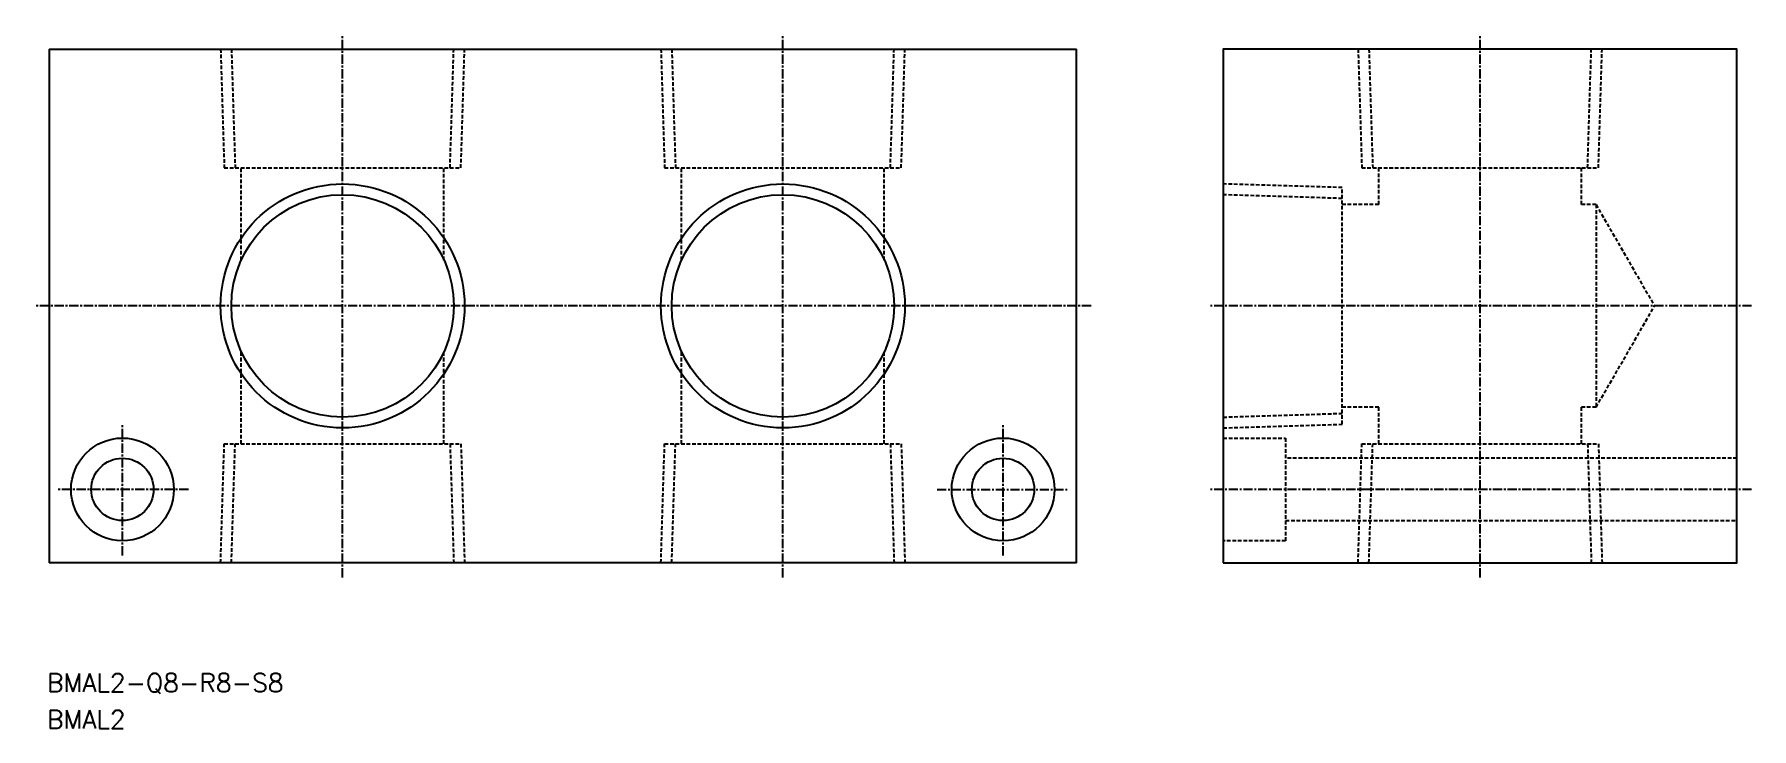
# Model space of a CAD drawing. Extents: x 63 to 297, y 91 to 186.
import ezdxf
from ezdxf.enums import TextEntityAlignment as Align

# ---------------------------------------------------------------- set-up
doc = ezdxf.new("R2010")
doc.units = 0
doc.linetypes.add('CENTER', pattern=[2, 1.25, -0.25, 0.25, -0.25])
doc.linetypes.add('DASHED', pattern=[0.75, 0.5, -0.25])
doc.layers.get('0').update_dxf_attribs({"linetype": 'CONTINUOUS'})
doc.layers.add('CENTER', color=1, linetype='CENTER')
doc.styles.get("Standard").update_dxf_attribs({"font": 'txt.shx', "bigfont": 'extfont.shx'})

msp = doc.modelspace()

# ---------------------------------------------------------------- linework, layer by layer
at = {"color": 7, "linetype": 'CONTINUOUS'}
for p, q in [((65, 183.5), (205, 183.5)), ((65, 183.5), (65, 113.5)), ((205, 113.5), (205, 183.5)), ((205, 113.5), (65, 113.5))]:
    msp.add_line(p, q, dxfattribs=at)
at = {"color": 3, "linetype": 'DASHED'}
for p, q in [((88.38, 183.5), (88.88, 167.3)), ((89.85, 183.5), (90.36, 167.3)), ((119.64, 167.3), (120.15, 183.5)), ((121.12, 167.3), (121.62, 183.5)), ((148.38, 183.5), (148.88, 167.3)), ((149.85, 183.5), (150.36, 167.3)), ((179.64, 167.3), (180.15, 183.5)), ((181.12, 167.3), (181.62, 183.5)), ((243.38, 183.5), (243.88, 167.3)), ((244.85, 183.5), (245.36, 167.3)), ((274.64, 167.3), (275.15, 183.5)), ((276.12, 167.3), (276.62, 183.5)), ((88.88, 167.3), (121.12, 167.3)), ((91.2, 154.74), (91.2, 167.3)), ((118.8, 154.74), (118.8, 167.3)), ((148.88, 167.3), (181.12, 167.3)), ((151.2, 154.74), (151.2, 167.3)), ((178.8, 154.74), (178.8, 167.3)), ((243.88, 167.3), (276.12, 167.3)), ((246.2, 162.3), (246.2, 167.3)), ((273.8, 162.3), (273.8, 167.3)), ((241.2, 164.62), (225, 165.12)), ((241.2, 132.38), (241.2, 164.62)), ((241.2, 163.14), (225, 163.65)), ((246.2, 162.3), (241.2, 162.3)), ((275.8, 162.3), (273.8, 162.3)), ((275.8, 162.3), (283.77, 148.5)), ((275.8, 162.3), (275.8, 134.7)), ((275.8, 134.7), (283.77, 148.5)), ((91.2, 129.7), (91.2, 142.26)), ((118.8, 129.7), (118.8, 142.26)), ((151.2, 129.7), (151.2, 142.26)), ((178.8, 129.7), (178.8, 142.26)), ((225, 133.35), (241.2, 133.86)), ((246.2, 134.7), (241.2, 134.7)), ((246.2, 129.7), (246.2, 134.7)), ((273.8, 129.7), (273.8, 134.7)), ((275.8, 134.7), (273.8, 134.7)), ((225, 131.88), (241.2, 132.38)), ((88.38, 113.5), (88.88, 129.7)), ((88.88, 129.7), (121.12, 129.7)), ((89.85, 113.5), (90.36, 129.7)), ((119.64, 129.7), (120.15, 113.5)), ((121.12, 129.7), (121.62, 113.5)), ((148.38, 113.5), (148.88, 129.7)), ((148.88, 129.7), (181.12, 129.7)), ((149.85, 113.5), (150.36, 129.7)), ((179.64, 129.7), (180.15, 113.5)), ((181.12, 129.7), (181.62, 113.5)), ((225, 130.49), (233.5, 130.49)), ((233.5, 130.49), (233.5, 116.5)), ((243.38, 113.5), (243.88, 129.7)), ((243.88, 129.7), (276.12, 129.7)), ((244.85, 113.5), (245.36, 129.7)), ((274.64, 129.7), (275.15, 113.5)), ((276.12, 129.7), (276.62, 113.5)), ((295, 127.75), (233.5, 127.75)), ((233.5, 119.25), (295, 119.25)), ((233.5, 116.5), (225, 116.5))]:
    msp.add_line(p, q, dxfattribs=at)
at = {"color": 7, "linetype": 'CONTINUOUS'}
msp.add_lwpolyline([(225, 113.5), (295, 113.5), (295, 183.5), (225, 183.5)], close=True, dxfattribs=at)
at = {"color": 3, "linetype": 'CONTINUOUS'}
for centre in [(105, 148.5), (165, 148.5)]:
    msp.add_circle(centre, 16.62, dxfattribs=at)
at = {"color": 7, "linetype": 'CONTINUOUS'}
for centre, radius in [((105, 148.5), 15.15), ((165, 148.5), 15.15), ((75, 123.5), 7), ((195, 123.5), 7), ((75, 123.5), 4.25), ((195, 123.5), 4.25)]:
    msp.add_circle(centre, radius, dxfattribs=at)
at = {"layer": 'CENTER', "color": 1, "linetype": 'CENTER'}
for p, q in [((105, 111.5), (105, 185.5)), ((165, 111.5), (165, 185.5)), ((260, 111.5), (260, 185.5)), ((207, 148.5), (63, 148.5)), ((297, 148.5), (223, 148.5)), ((75, 114.5), (75, 132.5)), ((195, 114.5), (195, 132.5)), ((84, 123.5), (66, 123.5)), ((186, 123.5), (204, 123.5)), ((297, 123.5), (223, 123.5))]:
    msp.add_line(p, q, dxfattribs=at)

# ---------------------------------------------------------------- texts
at = {"color": 7, "linetype": 'CONTINUOUS'}
for s, p in [('BMAL2-Q8-R8-S8', (64.71, 97.16)), ('BMAL2', (64.71, 92.16))]:
    msp.add_text(s, height=2.5, dxfattribs=at).set_placement(p, align=Align.MIDDLE_LEFT)

doc.saveas('drawing.dxf')
